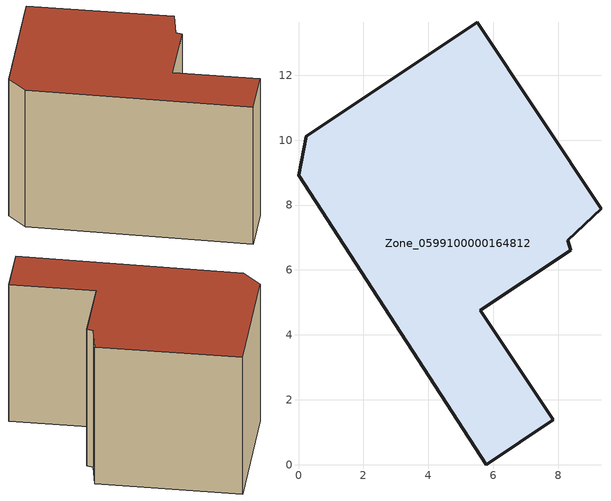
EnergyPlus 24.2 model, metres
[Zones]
Zone_0599100000164812
 floor ground (C_G): 5.78,0 0,8.91 0.24,10.11 5.51,13.63 9.32,7.88 8.29,6.92 8.38,6.61 5.6,4.76 7.85,1.38 z0
 wall outside (C_F): 0,8.91 5.78,0 7.85,1.38 5.6,4.76 8.38,6.61 8.29,6.92 9.32,7.88 5.51,13.63 0.24,10.11 0,8.91 z0:7.45
 roof outside (C_R): 9.32,7.88 5.51,13.63 0.24,10.11 0,8.91 5.78,0 7.85,1.38 5.6,4.76 8.38,6.61 8.29,6.92 z7.45
[BUILDING]
Pand.0599100000164812: North Axis=0; Terrain=City; Loads Convergence Tolerance Value=0.04; Temperature Convergence Tolerance Value=0.4; Solar Distribution=FullExterior; Maximum Number of Warmup Days=25; Minimum Number of Warmup Days=1
[Site:Location]
Rotterdam.The.Hague.AP_ZH_NLD Design_Conditions: Latitude=51.96; Longitude=4.45; Time Zone=1; Elevation=-4.5
[SITE:GROUNDTEMPERATURE:BUILDINGSURFACE]
18, 18, 18, 18, 18, 18, 18, 18, 18, 18, 18, 18
[MATERIAL] Thermal Absorptance=0.9; Solar Absorptance=0.7; Visible Absorptance=0.7
Name | Roughness | Thickness | Conductivity | Density | Specific Heat
G.TC.1975-1991 | MediumSmooth | 0.15 | 0.288461 | 540 | 1210
F.TC.1975-1991 | Rough | 0.3 | 0.230769 | 1920 | 840
R.TC.1975-1991 | MediumRough | 0.2 | 0.153846 | 1500 | 1000
[CONSTRUCTION]
C_G: G.TC.1975-1991
C_F: F.TC.1975-1991
C_R: R.TC.1975-1991
[ZONE]
Zone_0599100000164812: Type=1; Multiplier=1; Ceiling Height=Autocalculate; Volume=Autocalculate; Floor Area=autocalculate; Part of Total Floor Area=Yes
[ZONEINFILTRATION:DESIGNFLOWRATE]
Infil_Zone_0599100000164812: Zone or ZoneList or Space or SpaceList=Zone_0599100000164812; Schedule=AlwaysOn; Design Flow Rate Calculation Method=Flow/Area; Flow Rate per Floor Area=0.003; Constant Term Coefficient=1; Temperature Term Coefficient=0; Velocity Term Coefficient=0; Velocity Squared Term Coefficient=0
[HVACTEMPLATE:ZONE:IDEALLOADSAIRSYSTEM]
Zone_0599100000164812: Maximum Heating Supply Air Temperature=50; Minimum Cooling Supply Air Temperature=13; Maximum Heating Supply Air Humidity Ratio=0.0156; Minimum Cooling Supply Air Humidity Ratio=0.0077; Heating Limit=NoLimit; Cooling Limit=NoLimit; Dehumidification Control Type=ConstantSensibleHeatRatio; Cooling Sensible Heat Ratio=0.7; Dehumidification Setpoint=60; Humidification Control Type=None; Humidification Setpoint=30; Outdoor Air Method=None; Outdoor Air Flow Rate per Person=0.00944; Outdoor Air Flow Rate per Zone Floor Area=0; Outdoor Air Flow Rate per Zone=0; Demand Controlled Ventilation Type=None; Outdoor Air Economizer Type=NoEconomizer; Heat Recovery Type=None; Sensible Heat Recovery Effectiveness=0.7; Latent Heat Recovery Effectiveness=0.65
[ZONECONTROL:THERMOSTAT]
ThermostatControl_Zone_0599100000164812: Zone or ZoneList=Zone_0599100000164812; Control Type Schedule=DualSetpointControlType; Control 1=Thermostat_Zone_0599100000164812; Temperature Difference Between Cutout And Setpoint=0
[THERMOSTATSETPOINT:DUALSETPOINT]
Thermostat_Zone_0599100000164812: Heating Setpoint Temperature Schedule=HeatingSetpoint_Zone_0599100000164812; Cooling Setpoint Temperature Schedule=CoolingSetpoint_Zone_0599100000164812
[SCHEDULE:COMPACT]
HeatingSetpoint_Zone_0599100000164812: Through: 12/31, For: AllDays, Until: 24:00, 21
CoolingSetpoint_Zone_0599100000164812: Through: 12/31, For: AllDays, Until: 24:00, 24
DualSetpointControlType: Through: 12/31, For: AllDays, Until: 24:00, 4
AlwaysOn: Through: 12/31, For: AllDays, Until: 24:00, 1
